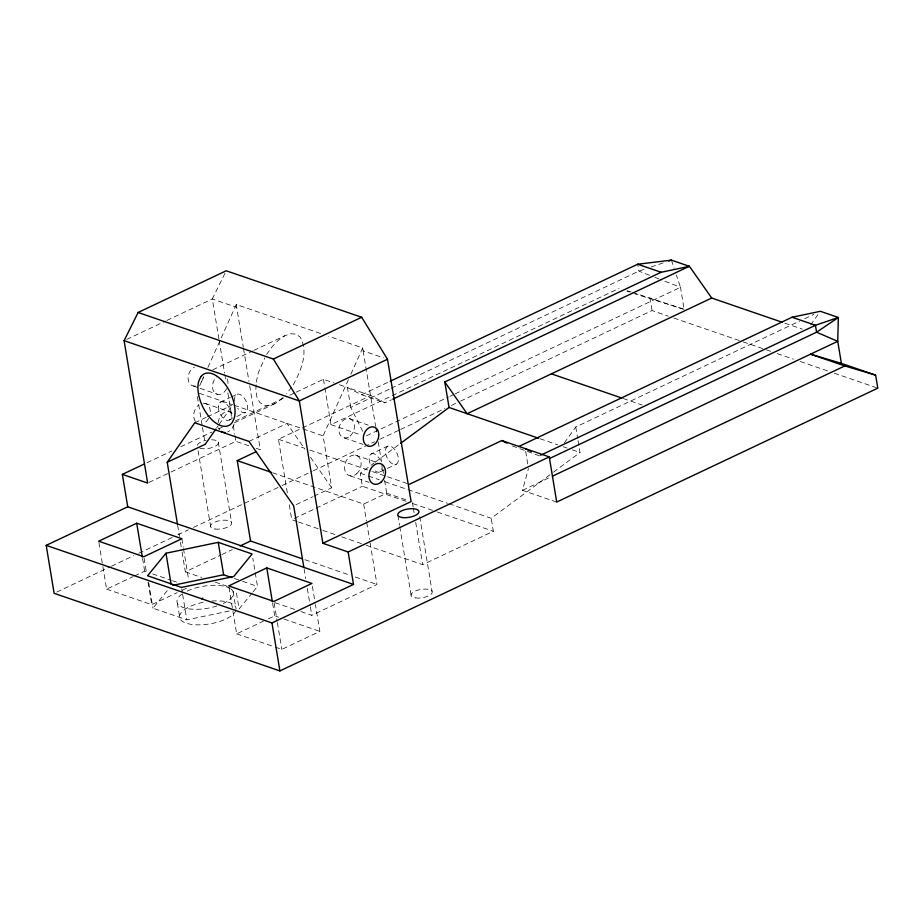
<?xml version="1.0" encoding="UTF-8"?>
<svg xmlns="http://www.w3.org/2000/svg" width="924" height="924" viewBox="0 0 924 924"><rect width="100%" height="100%" fill="white"/><g stroke="black" fill="none" stroke-linecap="round" stroke-linejoin="round"><path stroke-width="0.69" stroke-dasharray="4.62 3.46" d="M256.11 384.858L255.809 390.425L257.011 397.366L259.76 402.414L263.894 405.232C271.206 406.872 278.124 402.402 283.091 397.424M256.26 382.086L258.316 372.892L264.818 357.854M556.71 502.055L522.464 490.355L528.47 468.468M199.619 385.828L203.765 376.646M207.9 367.463L236.255 304.504L321.899 333.945M313.952 496.188L331.704 487.803L323.1 435.839L348.51 379.441M350.877 374.197L362.693 347.955L328.701 336.278M224.971 273.342L212.289 298.972L218.896 338.831M293.208 384.881C300.854 370.882 309.02 352.102 300.046 336.96L295.911 334.142L290.69 333.737L284.742 335.793L253.881 350.381M216.597 428.02L218.214 425.698M219.023 424.543L231.982 405.959M266.597 354.493L272.268 346.535L278.459 340.159L284.742 335.793M291.591 387.156L286.555 393.855M810.591 324.925L817.913 314.703M564.356 442.862L575.768 427.003L799.537 321.148M229.221 611.018L186.844 619.842L152.957 608.188L168.711 588.877M252.252 592.861L239.12 608.951L236.082 590.632M253.13 591.787L257.507 586.428L252.83 558.223M387.456 446.257L385.701 448.787L385.597 453.026A10.002 5.405 64.7 0 0 396.384 464.148L397.459 463.155A10.002 5.405 64.7 0 0 398.244 457.38L397.643 454.954A10.002 5.405 64.7 0 0 387.456 446.257L371.159 453.961A10.002 5.405 64.7 0 0 370.894 465.569M406.063 501.258L362.416 486.267L360.268 473.227L374.104 462.982M375.26 462.127L399.468 444.19M448.925 503.742L491.21 518.283L552.333 473.019M553.488 472.164L580.006 452.517L577.893 439.755M126.692 339.431L165.604 321.044M166.898 320.432L212.289 298.972L236.694 307.346L243.301 347.216M212.739 369.843L252.599 350.993M220.339 402.136L230.365 397.401M231.624 396.8L236.636 394.433M194.756 422.788L206.168 417.394M207.438 416.793L231.531 405.405M229.256 420.039L231.762 418.849M236.787 416.481L245.565 412.335M147.008 462.716L171.668 451.062M180.746 446.766L211.885 432.051M218.376 428.979L222.268 427.142M235.239 420.998L284.546 397.69M289.732 395.229L294.918 392.781M296.223 392.169L323.469 379.279L334.118 382.952M234.326 422.834L275.063 403.569M148.949 482.455L169.716 472.638M171.009 472.025L235.886 441.349L250.797 446.465M248.949 441.418L286.983 423.435L304.874 449.179M339.443 384.777L347.436 387.526L361.596 394.767L388.946 381.831M287.318 492.862L278.447 439.247L370.859 395.564L384.973 402.864L391.487 399.78M362.693 431.346L350.762 407.415L389.87 388.923M391.175 388.299L638.842 271.136L644.282 269.3M324.867 387.791L330.977 424.659L390.933 396.304M392.238 395.68L619.057 288.392M366.505 435.77L448.637 396.939M449.942 396.315L453.846 394.467M455.151 393.855L680.491 287.306L676.414 275.086M56.734 592.088L110.141 566.828M111.446 566.216L133.587 555.74M138.796 553.28L172.661 537.26M177.87 534.8L188.3 529.868M193.509 527.408L280.781 486.128M282.086 485.516L312.046 471.344M313.352 470.732L374.567 441.776M379.787 439.304L399.318 430.064M400.623 429.452L444.918 408.512M451.432 405.428L459.24 401.732M460.545 401.108L652.032 310.556L668.352 316.17M102.864 566.585L106.606 589.142L133.241 576.553M134.511 575.952L144.652 571.159L147.309 572.072M296.2 504.585L312.682 496.789M380.076 471.864L396.384 464.148M294.317 518.456L314.876 508.743M316.158 508.131L362.416 486.267M182.074 552.09L185.343 571.852L220.559 555.197M221.864 554.585L232.294 549.653M272.592 472.776L363.675 504.088L386.717 493.197L408.385 500.646M106.606 589.142L151.767 604.666L177.131 592.665M182.201 590.263L187.272 587.872M804.746 318.688L813.848 314.379M522.464 490.355L551.143 476.796M232.929 611.295L236.66 633.852L263.294 621.251M268.364 618.849L274.705 615.858L278.69 617.22M300.901 611.572L311.781 615.315L376.98 584.476L369.75 540.759M366.158 545.241L422.695 564.679L493.347 531.265L491.21 518.283M275.179 647.089L281.82 649.376L319.866 631.381L315.431 604.585M651.074 267.013L666.008 261.977M627.096 290.783L631.115 291.984M632.455 292.388L684.141 309.355L680.491 287.306L660.337 279.475M684.141 309.355L634.857 293.82M330.977 424.659L361.18 435.008M539.385 455.844L512.081 445.853M784.846 323.157L802.448 329.198M626.957 291.106L629.591 292.007M673.792 318.029L741.799 341.406M743.15 341.88L764.91 349.353M766.273 349.826L771.713 351.697M777.153 353.569L793.473 359.17M800.276 361.515L827.477 370.859M834.28 373.204L876.437 387.687M623.146 398.487L642.111 405.001M362.693 347.955L363.132 350.831L383.425 357.831M540.078 438.761L557.819 444.86M370.859 395.564L347.436 387.526L350.762 407.415M349.145 418.549L368.122 425.075M193.335 386.024L198.752 387.884M200.104 388.357L217.718 394.409M344.144 437.884L363.109 444.398M199.341 393.301L232.79 404.804M234.153 405.266L323.1 435.839M205.082 403.395L229.464 411.781M355.521 455.151L375.837 462.139M278.447 439.247L304.366 448.163M309.829 450.034L371.205 471.148M372.568 471.621L386.209 476.31M387.572 476.772L409.401 484.28M360.268 473.227L367.082 475.571M368.445 476.045L379.36 479.799M384.811 481.67L406.641 489.189M408.004 489.651L447.562 503.268M350.15 475.86L369.115 482.374M256.214 448.336L260.279 449.734L249.191 382.813M412.878 503.603L436.059 511.573M437.433 512.046L493.347 531.265M297.158 521.529L291.753 519.669L289.189 504.146M298.521 522.002L321.517 529.902M322.869 530.364L335.042 534.557M341.811 536.879L364.807 544.779M304.932 559.713L349.792 575.132M355.232 577.003L376.98 584.476M234.453 578.505L241.233 580.826M242.596 581.3L257.507 586.428M185.343 571.852L201.663 577.454M215.257 582.132L227.489 586.336M275.075 602.691L295.472 609.701M152.622 573.896L171.217 580.284M172.545 580.734L176.53 582.108M284.003 619.045L319.866 631.381M236.66 633.852L273.851 646.638M563.213 446.708L567.082 448.048M572.256 449.838L580.006 452.517M361.596 394.767L384.973 402.864M649.595 275.306L638.842 271.136L637.699 264.229M654.966 277.396L658.997 278.956M310.556 457.368L331.704 487.803M671.436 260.141L674.162 268.295M649.884 297.586L652.032 310.556M575.768 427.003L577.65 438.346M419.715 516.666L432.086 591.406M412.427 502.621L413.132 506.849M413.363 508.258L414.298 513.906M415.696 522.36L422.695 564.679M397.886 515.373L399.526 525.248M399.757 526.657L411.192 595.761M363.132 350.831L375.629 426.287M375.872 427.708L376.576 431.982M378.228 441.949L381.52 461.873M382.709 468.999L383.414 473.261M384.592 480.388L386.717 493.197M363.675 504.088L366.482 521.009M366.713 522.43L369.519 539.35M323.469 379.279L324.636 386.371M312.393 586.255L315.2 603.176M304.077 568.757L305.717 578.632M307.346 588.507L310.152 605.439M310.383 606.849L311.781 615.315M243.532 348.637L248.96 381.381M274.116 602.841L277.142 621.171M277.385 622.58L281.82 649.376M272.603 603.164L274.705 615.858M219.127 340.263L224.555 373.007M224.798 374.428L225.976 381.554M227.858 392.943L232.109 418.572M233.287 425.687L234.708 434.234M234.95 435.654L235.886 441.349M218.283 442.111L231.578 522.51M197.366 396.592L202.24 426.045M202.472 427.442L205.255 444.271M228.956 587.317L232.686 609.875M198.083 450.693L210.684 526.853M181.855 538.727L183.264 547.181M183.495 548.602L188.635 579.614M177.639 525.282L179.51 536.578M180.446 542.215L181.843 550.681M181.705 588.819L182.398 593.046M182.64 594.467L186.844 619.842M148.741 582.813L152.957 608.188M144.063 558.131L146.627 573.642M148.036 582.097L151.767 604.666M142.55 558.466L144.652 571.159M98.903 542.619L102.633 565.176M525.687 451.443L527.777 464.218M233.091 591.51L235.643 607.056M177.373 603.106L179.926 618.641M236.255 304.504L236.694 307.346M234.777 401.212A10.002 5.405 64.7 0 1 241.291 395.172A10.002 5.405 64.7 0 1 247.332 409.806A10.002 5.405 64.7 0 1 237.699 408.269M381.935 465.084A10.002 5.405 64.7 0 1 373.758 469.692M371.159 453.961A10.002 5.405 64.7 0 1 380.341 460.256M230.908 588.981A28.586 11.215 -9.4 0 1 223.296 603.511M217.048 605.959A28.586 11.215 -9.4 0 1 183.483 607.588A28.586 11.215 -9.4 0 1 182.155 593.97M187.168 591.094A28.586 11.215 -9.4 0 1 230.076 588.438M235.932 609.967A28.586 11.215 -9.4 0 1 206.826 624.324A28.586 11.215 -9.4 0 1 179.533 617.059A28.586 11.215 -9.4 0 1 205.451 601.87M211.85 601.062A28.586 11.215 -9.4 0 1 236.047 608.962M202.98 403.222A10.718 7.981 -71 0 1 210.256 412.982M208.662 418.295A10.718 7.981 -71 0 1 203.199 423.573M195.484 421.529A10.718 7.981 -71 0 1 198.718 404.966M218.145 422.73A10.718 7.981 -71 0 1 224.128 412.658A10.718 7.981 -71 0 1 232.917 414.183M234.118 424.093A10.718 7.981 -71 0 1 227.593 431.958M219.866 429.914A10.718 7.981 -71 0 1 218.757 427.858M211.515 439.789A10.718 4.204 -9.4 0 1 216.482 445.541A10.718 4.204 -9.4 0 1 199.676 448.14M197.286 445.368A10.718 4.204 -9.4 0 1 206.052 440.344M203.176 377.789A10.002 7.45 -71 0 1 200.947 382.432M195.322 386.059A10.002 7.45 -71 0 1 188.092 378.748A10.002 7.45 -71 0 1 194.329 367.278M227.189 378.921A10.002 7.45 -71 0 1 227.962 383.622M226.669 388.623A10.002 7.45 -71 0 1 214.391 392.4A10.002 7.45 -71 0 1 216.805 376.9M350.069 436.059A10.002 7.45 -71 0 0 350.97 419.253A10.002 7.45 -71 0 0 338.912 429.337A10.002 7.45 -71 0 0 350.069 436.059M218.307 406.641A10.002 5.405 64.7 0 0 227.882 420.42A10.002 5.405 64.7 0 0 228.205 406.202A10.002 5.405 64.7 0 0 218.307 406.641M356.502 473.897A10.718 7.981 -71 0 0 357.461 455.902A10.718 7.981 -71 0 0 344.537 466.701A10.718 7.981 -71 0 0 356.502 473.897M215.015 529.002A10.718 4.204 -9.4 0 0 231.693 523.596A10.718 4.204 -9.4 0 0 216.701 521.436A10.718 4.204 -9.4 0 0 215.015 529.002M415.511 597.909A10.718 4.204 -9.4 0 0 432.189 592.503A10.718 4.204 -9.4 0 0 417.198 590.332A10.718 4.204 -9.4 0 0 415.511 597.909"/><path stroke-width="1.39" d="M322.869 543.289L348.152 551.986L353.511 584.418L127.731 506.814L122.361 474.382L147.655 483.067L124.105 340.656L138.126 312.474L226.241 270.778L361.677 317.267L387.491 359.24L411.099 501.57L322.869 543.289L299.318 400.935L273.354 359.043L138.126 312.474M177.408 523.873L167.221 462.254L194.756 422.788L248.949 441.418L293.67 505.786L303.846 567.348M215.789 429.186L205.255 444.271L167.221 462.254M165.962 553.233L147.574 575.768L181.462 587.41L233.737 576.53L252.125 553.996L218.237 542.342L165.962 553.233L171.102 584.245M400.623 443.335L449.052 407.472L538.715 438.288M273.354 359.043L361.677 317.267M122.361 474.382L144.421 463.952M387.491 359.24L299.318 400.935L124.105 340.656M390.24 381.219L637.699 264.229L671.436 260.141L689.431 266.331L711.711 298.036L782.131 322.222M875.629 375.144L844.802 365.95L810.556 354.181L841.383 363.375L875.629 375.144L877.8 388.161L279.903 670.916L54.123 593.324L46.2 545.356L127.731 506.814M302.217 558.777L250.554 541.014L237.249 460.614L256.433 451.547M392.792 399.168L661.11 272.268L689.431 266.331M136.717 523.215L98.672 541.21L143.832 556.722L181.855 538.727L136.717 523.215L142.319 557.057M449.052 407.472L444.802 381.982L689.119 266.389M711.711 298.036L467.128 413.709L444.802 381.982M240.125 545.945L250.554 541.014M409.401 484.28L501.824 440.552L549.272 456.883L556.71 502.055L844.802 365.95M518.537 446.615L792.03 317.244L820.362 311.296L838.345 317.486L837.733 341.326L841.383 363.375M201.536 598.752L202.714 598.198M266.77 567.913L228.725 585.908L273.874 601.432L311.931 583.437L266.77 567.913L272.372 601.755M540.679 455.22L815.442 325.283L838.345 317.486L816.585 332.201L549.33 458.604M348.152 551.986L549.272 456.883M552.448 476.183L837.733 341.326L816.585 332.201L815.442 325.283L792.03 317.244M46.2 545.356L271.979 622.961L353.511 584.418M668.722 261.053L671.436 260.141M172.753 585.366L223.62 574.774L231.751 577.569M637.699 264.229L661.11 272.268M551.374 373.839L621.794 398.025M237.249 460.614L271.24 472.303M525.213 448.602L531.115 451.617M501.824 440.552L506.953 443.208M271.979 622.961L279.903 670.916M218.237 542.342L223.62 574.774M225.421 432.49A10.718 7.981 -71 0 1 221.425 431.427M200.681 376.934L198.695 381.323A28.586 15.465 64.7 0 0 208.893 416.47A28.586 15.465 64.7 0 0 232.294 422.407L234.28 418.018A28.586 15.465 64.7 0 0 224.082 382.859A28.586 15.465 64.7 0 0 200.681 376.934M374.451 444.432A10.002 7.45 -71 0 0 375.352 427.627A10.002 7.45 -71 0 0 363.294 437.722A10.002 7.45 -71 0 0 374.451 444.432M380.884 482.282A10.718 7.981 -71 0 0 381.843 464.275A10.718 7.981 -71 0 0 368.93 475.086A10.718 7.981 -71 0 0 380.884 482.282M402.217 517.521A10.718 4.204 -9.4 0 0 418.895 512.115A10.718 4.204 -9.4 0 0 403.904 509.956A10.718 4.204 -9.4 0 0 402.217 517.521"/></g></svg>
